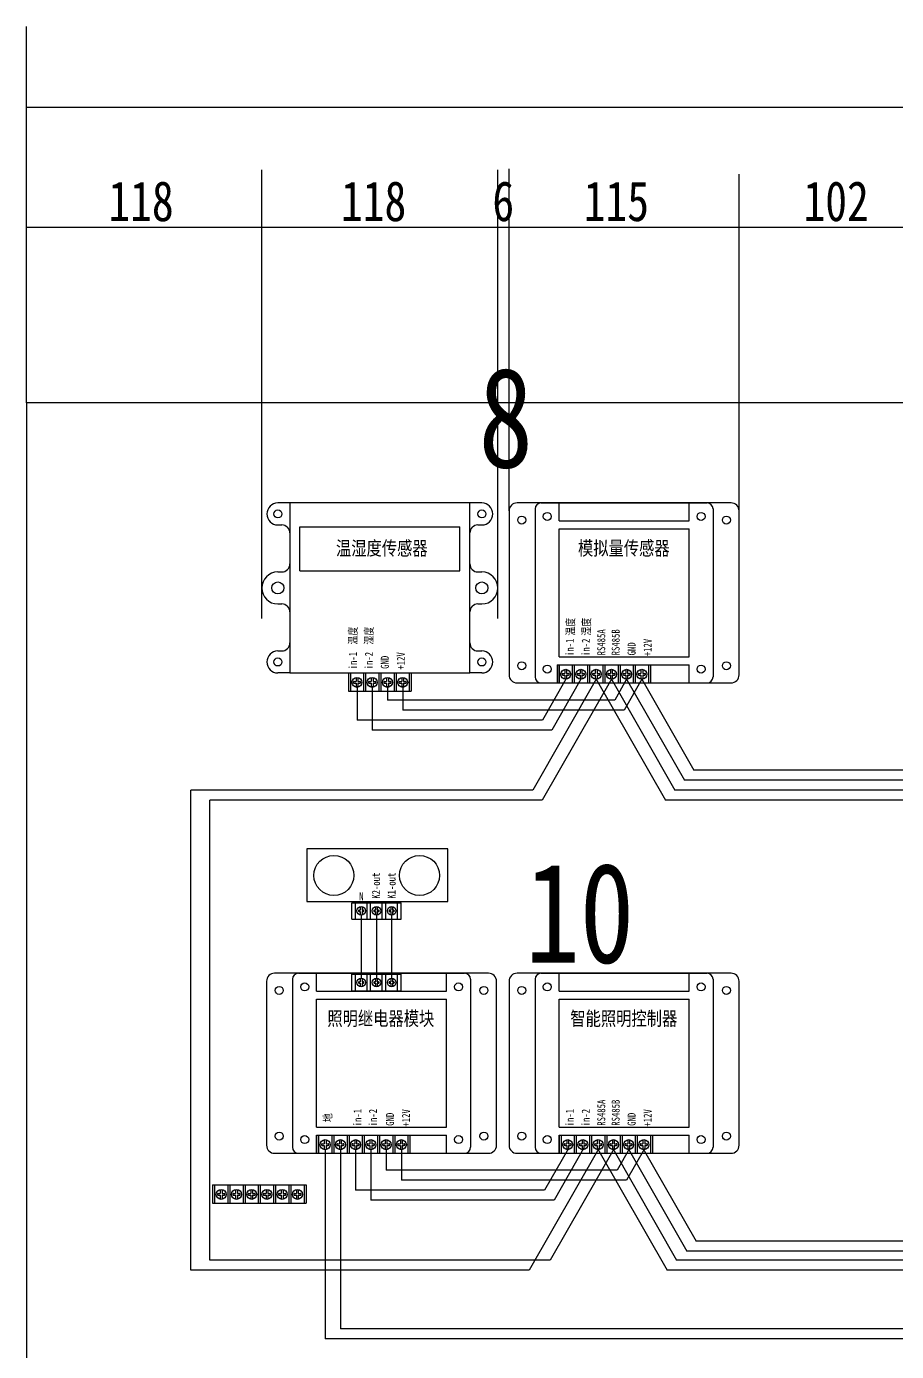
# Model space of a CAD drawing. Extents: x 1266371 to 1373991, y 308041 to 309598.
# Drawn here: x 1266785 to 1267220, y 308560 to 309222 of the extents above; entities that cross this region are included whole.
import ezdxf
from ezdxf.enums import TextEntityAlignment as Align

# ---------------------------------------------------------------- set-up
doc = ezdxf.new("R2010")
doc.units = 0
doc.header["$LTSCALE"] = 1000
doc.header["$MEASUREMENT"] = 0
doc.layers.get('0').update_dxf_attribs({"linetype": 'CONTINUOUS'})
doc.styles.add('-宋体', font='', dxfattribs={"width": 0.8})
doc.styles.get('-宋体').set_extended_font_data('SimSun')

msp = doc.modelspace()

# ---------------------------------------------------------------- linework, layer by layer
at = {"color": 1}
for p, q in [((1266784.74, 309034.1), (1266784.74, 309222.26)), ((1266784.74, 309181.92), (1268284.74, 309181.92)), ((1266902.42, 308926.23), (1266902.42, 309150.65)), ((1267020.41, 308926.23), (1267020.41, 309150.54)), ((1267026.01, 308980.09), (1267026.01, 309151.02)), ((1267141.01, 308980.09), (1267141.01, 309148.5)), ((1266784.74, 309121.93), (1268284.74, 309121.93)), ((1267069.61, 308895.92), (1267037.9, 308840.53)), ((1267077.19, 308895.9), (1267042.6, 308835.53)), ((1267054.4, 308895.9), (1267042.74, 308875.53)), ((1267061.97, 308895.9), (1267047.44, 308870.53)), ((1267069.61, 308895.92), (1267104.17, 308835.53)), ((1267077.19, 308895.9), (1267108.89, 308840.53)), ((1267084.81, 308895.9), (1267078.87, 308885.53)), ((1267092.43, 308895.9), (1267083.63, 308880.53)), ((1267084.81, 308895.9), (1267113.65, 308845.53)), ((1267092.43, 308895.9), (1267118.38, 308850.53)), ((1266949.99, 308892.48), (1266949.99, 308875.53)), ((1266957.59, 308892.48), (1266957.59, 308870.53)), ((1266965.24, 308892.48), (1266965.24, 308885.53)), ((1266972.88, 308892.48), (1266972.88, 308880.53)), ((1267078.87, 308885.53), (1266965.24, 308885.53)), ((1267042.74, 308875.53), (1266949.99, 308875.53)), ((1267083.63, 308880.53), (1266972.88, 308880.53)), ((1267047.44, 308870.53), (1266957.59, 308870.53)), ((1268162.35, 308850.53), (1267118.38, 308850.53)), ((1268152.95, 308845.53), (1267113.65, 308845.53)), ((1267037.9, 308840.53), (1266866.98, 308840.53)), ((1266866.98, 308600.54), (1266866.98, 308840.53)), ((1267042.6, 308835.53), (1266876.45, 308835.53)), ((1266876.45, 308605.54), (1266876.45, 308835.53)), ((1267369.5, 308835.53), (1267104.17, 308835.53)), ((1267380.01, 308840.53), (1267108.89, 308840.53)), ((1266952.07, 308778.03), (1266952.07, 308746.49)), ((1266959.7, 308778.03), (1266959.7, 308746.49)), ((1266967.32, 308778.03), (1266967.32, 308746.49)), ((1266949.3, 308660.75), (1266949.3, 308640.54)), ((1266956.92, 308660.75), (1266956.92, 308635.54)), ((1266964.54, 308660.75), (1266964.54, 308650.54)), ((1266972.16, 308660.75), (1266972.16, 308645.54)), ((1267070.93, 308661.36), (1267036.12, 308600.54)), ((1267055.71, 308661.36), (1267043.79, 308640.54)), ((1267078.56, 308661.36), (1267046.6, 308605.54)), ((1267063.31, 308661.36), (1267048.53, 308635.54)), ((1267070.23, 308661.36), (1267105.04, 308600.54)), ((1267077.86, 308661.36), (1267109.81, 308605.54)), ((1267086.18, 308661.36), (1267079.99, 308650.54)), ((1267093.74, 308661.26), (1267084.75, 308645.54)), ((1267085.49, 308661.36), (1267114.87, 308610.04)), ((1267093.14, 308661.26), (1267119.59, 308615.04)), ((1267079.99, 308650.54), (1266964.54, 308650.54)), ((1267084.75, 308645.54), (1266972.16, 308645.54)), ((1267043.79, 308640.54), (1266949.3, 308640.54)), ((1267048.53, 308635.54), (1266956.92, 308635.54)), ((1268134.06, 308610.04), (1267114.87, 308610.04)), ((1268143.46, 308615.04), (1267119.59, 308615.04)), ((1267046.6, 308605.54), (1266876.45, 308605.54)), ((1267451.82, 308605.54), (1267109.81, 308605.54)), ((1267036.12, 308600.54), (1266866.98, 308600.54)), ((1267441.36, 308600.54), (1267105.04, 308600.54))]:
    msp.add_line(p, q, dxfattribs=at)
for p, q in [((1266916.41, 308984.06), (1266910.41, 308984.06)), ((1267012.41, 308984.06), (1267006.41, 308984.06)), ((1267039.01, 308981.09), (1267039.01, 308928.61)), ((1267042.01, 308984.09), (1267125.01, 308984.09)), ((1267051.01, 308975.09), (1267051.01, 308984.09)), ((1267116.01, 308975.09), (1267116.01, 308984.09)), ((1267128.01, 308981.09), (1267128.01, 308922.09)), ((1267051.01, 308975.09), (1267116.01, 308975.09)), ((1266910.41, 308973.06), (1266912.41, 308973.06)), ((1266921.41, 308972.06), (1267001.41, 308972.06)), ((1266921.41, 308950.06), (1266921.41, 308972.06)), ((1267001.41, 308950.06), (1267001.41, 308972.06)), ((1267010.41, 308973.06), (1267012.41, 308973.06)), ((1267051.01, 308971.09), (1267116.01, 308971.09)), ((1267051.01, 308907.1), (1267051.01, 308971.09)), ((1267116.01, 308907.1), (1267116.01, 308971.09)), ((1267039.01, 308956.12), (1267039.01, 308897.1)), ((1267128.01, 308955.7), (1267128.01, 308897.1)), ((1266910.41, 308949.56), (1266912.41, 308949.56)), ((1266921.41, 308950.06), (1267001.41, 308950.06)), ((1267010.41, 308949.56), (1267012.41, 308949.56)), ((1266910.41, 308933.56), (1266912.41, 308933.56)), ((1267010.41, 308933.56), (1267012.41, 308933.56)), ((1266910.41, 308910.06), (1266912.41, 308910.06)), ((1267010.41, 308910.06), (1267012.41, 308910.06)), ((1267050.01, 308903.1), (1267096.73, 308903.1)), ((1267050.01, 308903.1), (1267050.01, 308894.1)), ((1267051.01, 308907.1), (1267116.01, 308907.1)), ((1267051.01, 308894.09), (1267051.01, 308903.1)), ((1267051.01, 308903.1), (1267116.01, 308903.1)), ((1267051.01, 308903.1), (1267051.01, 308894.1)), ((1267053.87, 308900.89), (1267053.87, 308898.81)), ((1267054.77, 308900.89), (1267054.77, 308898.81)), ((1267057.63, 308903.1), (1267057.63, 308894.1)), ((1267058.63, 308903.1), (1267058.63, 308894.1)), ((1267061.49, 308900.89), (1267061.49, 308898.81)), ((1267062.39, 308900.89), (1267062.39, 308898.81)), ((1267065.25, 308903.1), (1267065.25, 308894.1)), ((1267066.25, 308903.1), (1267066.25, 308894.1)), ((1267069.11, 308900.89), (1267069.11, 308898.81)), ((1267070.01, 308900.89), (1267070.01, 308898.81)), ((1267072.87, 308903.1), (1267072.87, 308894.1)), ((1267073.87, 308903.1), (1267073.87, 308894.1)), ((1267076.73, 308900.89), (1267076.73, 308898.81)), ((1267077.63, 308900.89), (1267077.63, 308898.81)), ((1267080.49, 308903.1), (1267080.49, 308894.1)), ((1267081.49, 308903.1), (1267081.49, 308894.1)), ((1267084.35, 308900.89), (1267084.35, 308898.81)), ((1267085.25, 308900.89), (1267085.25, 308898.81)), ((1267088.11, 308903.1), (1267088.11, 308894.1)), ((1267089.11, 308903.1), (1267089.11, 308894.1)), ((1267091.97, 308900.89), (1267091.97, 308898.81)), ((1267092.87, 308900.89), (1267092.87, 308898.81)), ((1267095.73, 308903.1), (1267095.73, 308894.1)), ((1267096.73, 308903.1), (1267096.73, 308894.1)), ((1267116.01, 308894.09), (1267116.01, 308903.1)), ((1266916.41, 308899.06), (1266910.41, 308899.06)), ((1266945.66, 308899.06), (1266977.14, 308899.06)), ((1266945.66, 308899.06), (1266945.66, 308890.06)), ((1266946.66, 308899.06), (1266946.66, 308890.06)), ((1266948.5, 308894.77), (1266949.52, 308894.77)), ((1266948.5, 308894), (1266949.52, 308894)), ((1266949.52, 308896.85), (1266949.52, 308894.77)), ((1266949.52, 308894), (1266949.52, 308891.9)), ((1266950.42, 308896.85), (1266950.42, 308894.77)), ((1266950.42, 308894.77), (1266951.43, 308894.77)), ((1266950.42, 308894), (1266950.42, 308891.9)), ((1266950.42, 308894), (1266951.45, 308894)), ((1266953.28, 308899.06), (1266953.28, 308890.06)), ((1266954.28, 308899.06), (1266954.28, 308890.06)), ((1266956.12, 308894.77), (1266957.14, 308894.77)), ((1266956.12, 308894), (1266957.14, 308894)), ((1266957.14, 308896.85), (1266957.14, 308894.77)), ((1266957.14, 308894), (1266957.14, 308891.9)), ((1266958.04, 308896.85), (1266958.04, 308894.77)), ((1266958.04, 308894.77), (1266959.05, 308894.77)), ((1266958.04, 308894), (1266958.04, 308891.9)), ((1266958.04, 308894), (1266959.07, 308894)), ((1266960.9, 308899.06), (1266960.9, 308890.06)), ((1266961.9, 308899.06), (1266961.9, 308890.06)), ((1266963.74, 308894.77), (1266964.76, 308894.77)), ((1266963.74, 308894), (1266964.76, 308894)), ((1266964.76, 308896.85), (1266964.76, 308894.77)), ((1266964.76, 308894), (1266964.76, 308891.9)), ((1266965.66, 308896.85), (1266965.66, 308894.77)), ((1266965.66, 308894.77), (1266966.67, 308894.77)), ((1266965.66, 308894), (1266965.66, 308891.9)), ((1266965.66, 308894), (1266966.69, 308894)), ((1266968.52, 308899.06), (1266968.52, 308890.06)), ((1266969.52, 308899.06), (1266969.52, 308890.06)), ((1266971.36, 308894.77), (1266972.38, 308894.77)), ((1266971.36, 308894), (1266972.38, 308894)), ((1266972.38, 308896.85), (1266972.38, 308894.77)), ((1266972.38, 308894), (1266972.38, 308891.9)), ((1266973.28, 308896.85), (1266973.28, 308894.77)), ((1266973.28, 308894.77), (1266974.29, 308894.77)), ((1266973.28, 308894), (1266973.28, 308891.9)), ((1266973.28, 308894), (1266974.31, 308894)), ((1266976.14, 308899.06), (1266976.14, 308890.06)), ((1266977.14, 308899.06), (1266977.14, 308890.06)), ((1267012.41, 308899.06), (1267006.27, 308899.06)), ((1267042.01, 308894.1), (1267125.01, 308894.1)), ((1267050.01, 308894.1), (1267096.73, 308894.1)), ((1267052.85, 308898.81), (1267053.87, 308898.81)), ((1267052.85, 308898.04), (1267053.87, 308898.04)), ((1267053.87, 308898.04), (1267053.87, 308895.94)), ((1267054.77, 308898.81), (1267055.78, 308898.81)), ((1267054.77, 308898.04), (1267054.77, 308895.94)), ((1267054.77, 308898.04), (1267055.8, 308898.04)), ((1267060.47, 308898.81), (1267061.49, 308898.81)), ((1267060.47, 308898.04), (1267061.49, 308898.04)), ((1267061.49, 308898.04), (1267061.49, 308895.94)), ((1267062.39, 308898.81), (1267063.4, 308898.81)), ((1267062.39, 308898.04), (1267062.39, 308895.94)), ((1267062.39, 308898.04), (1267063.42, 308898.04)), ((1267068.09, 308898.81), (1267069.11, 308898.81)), ((1267068.09, 308898.04), (1267069.11, 308898.04)), ((1267069.11, 308898.04), (1267069.11, 308895.94)), ((1267070.01, 308898.81), (1267071.02, 308898.81)), ((1267070.01, 308898.04), (1267070.01, 308895.94)), ((1267070.01, 308898.04), (1267071.04, 308898.04)), ((1267075.71, 308898.81), (1267076.73, 308898.81)), ((1267075.71, 308898.04), (1267076.73, 308898.04)), ((1267076.73, 308898.04), (1267076.73, 308895.94)), ((1267077.63, 308898.81), (1267078.64, 308898.81)), ((1267077.63, 308898.04), (1267077.63, 308895.94)), ((1267077.63, 308898.04), (1267078.66, 308898.04)), ((1267083.33, 308898.81), (1267084.35, 308898.81)), ((1267083.33, 308898.04), (1267084.35, 308898.04)), ((1267084.35, 308898.04), (1267084.35, 308895.94)), ((1267085.25, 308898.81), (1267086.26, 308898.81)), ((1267085.25, 308898.04), (1267085.25, 308895.94)), ((1267085.25, 308898.04), (1267086.28, 308898.04)), ((1267090.95, 308898.81), (1267091.97, 308898.81)), ((1267090.95, 308898.04), (1267091.97, 308898.04)), ((1267091.97, 308898.04), (1267091.97, 308895.94)), ((1267092.87, 308898.81), (1267093.88, 308898.81)), ((1267092.87, 308898.04), (1267092.87, 308895.94)), ((1267092.87, 308898.04), (1267093.9, 308898.04)), ((1266945.66, 308890.06), (1266977.14, 308890.06)), ((1266947.37, 308776.05), (1266947.37, 308784.24)), ((1266947.37, 308784.24), (1266972.03, 308784.24)), ((1266949.17, 308776.05), (1266949.17, 308784.24)), ((1266951.61, 308782.23), (1266951.61, 308780.54)), ((1266952.51, 308782.23), (1266952.51, 308780.54)), ((1266954.99, 308776.05), (1266954.99, 308784.24)), ((1266956.79, 308776.05), (1266956.79, 308784.24)), ((1266959.25, 308782.23), (1266959.25, 308780.54)), ((1266960.14, 308782.23), (1266960.14, 308780.54)), ((1266962.61, 308776.05), (1266962.61, 308784.24)), ((1266964.41, 308776.05), (1266964.41, 308784.24)), ((1266966.87, 308782.23), (1266966.87, 308780.54)), ((1266967.77, 308782.23), (1266967.77, 308780.54)), ((1266970.23, 308776.05), (1266970.23, 308784.24)), ((1266972.03, 308776.05), (1266972.03, 308784.24)), ((1266947.37, 308776.05), (1266972.03, 308776.05)), ((1266951.09, 308780.54), (1266951.61, 308780.54)), ((1266951.09, 308779.77), (1266951.61, 308779.77)), ((1266951.61, 308779.77), (1266951.61, 308778.06)), ((1266952.51, 308780.54), (1266953.02, 308780.54)), ((1266952.51, 308779.77), (1266952.51, 308778.06)), ((1266952.51, 308779.77), (1266953.04, 308779.77)), ((1266958.73, 308780.54), (1266959.25, 308780.54)), ((1266958.73, 308779.77), (1266959.25, 308779.77)), ((1266959.25, 308779.77), (1266959.25, 308778.06)), ((1266960.14, 308780.54), (1266960.66, 308780.54)), ((1266960.14, 308779.77), (1266960.14, 308778.06)), ((1266960.14, 308779.77), (1266960.67, 308779.77)), ((1266966.35, 308780.54), (1266966.87, 308780.54)), ((1266966.35, 308779.77), (1266966.87, 308779.77)), ((1266966.87, 308779.77), (1266966.87, 308778.06)), ((1266967.77, 308780.54), (1266968.28, 308780.54)), ((1266967.77, 308779.77), (1266967.77, 308778.06)), ((1266967.77, 308779.77), (1266968.3, 308779.77)), ((1266920.75, 308748.94), (1267003.75, 308748.94)), ((1266929.75, 308739.94), (1266929.75, 308748.94)), ((1266947.37, 308740.23), (1266947.37, 308748.42)), ((1266947.37, 308748.42), (1266972.03, 308748.42)), ((1266949.17, 308740.23), (1266949.17, 308748.42)), ((1266954.99, 308740.23), (1266954.99, 308748.42)), ((1266956.79, 308740.23), (1266956.79, 308748.42)), ((1266962.61, 308740.23), (1266962.61, 308748.42)), ((1266964.41, 308740.23), (1266964.41, 308748.42)), ((1266970.23, 308740.23), (1266970.23, 308748.42)), ((1266972.03, 308740.23), (1266972.03, 308748.42)), ((1266994.75, 308739.94), (1266994.75, 308748.94)), ((1267042.01, 308748.94), (1267125.01, 308748.94)), ((1267051.01, 308739.94), (1267051.01, 308748.94)), ((1267116.01, 308739.94), (1267116.01, 308748.94)), ((1266917.75, 308745.94), (1266917.75, 308693.46)), ((1266951.09, 308744.73), (1266951.61, 308744.73)), ((1266951.09, 308743.95), (1266951.61, 308743.95)), ((1266951.61, 308746.41), (1266951.61, 308744.73)), ((1266951.61, 308743.95), (1266951.61, 308742.24)), ((1266952.51, 308746.42), (1266952.51, 308744.73)), ((1266952.51, 308744.73), (1266953.02, 308744.73)), ((1266952.51, 308743.95), (1266952.51, 308742.24)), ((1266952.51, 308743.95), (1266953.04, 308743.95)), ((1266958.73, 308744.73), (1266959.25, 308744.73)), ((1266958.73, 308743.95), (1266959.25, 308743.95)), ((1266959.25, 308746.41), (1266959.25, 308744.73)), ((1266959.25, 308743.95), (1266959.25, 308742.24)), ((1266960.14, 308746.42), (1266960.14, 308744.73)), ((1266960.14, 308744.73), (1266960.66, 308744.73)), ((1266960.14, 308743.95), (1266960.14, 308742.24)), ((1266960.14, 308743.95), (1266960.67, 308743.95)), ((1266966.35, 308744.73), (1266966.87, 308744.73)), ((1266966.35, 308743.95), (1266966.87, 308743.95)), ((1266966.87, 308746.41), (1266966.87, 308744.73)), ((1266966.87, 308743.95), (1266966.87, 308742.24)), ((1266967.77, 308746.42), (1266967.77, 308744.73)), ((1266967.77, 308744.73), (1266968.28, 308744.73)), ((1266967.77, 308743.95), (1266967.77, 308742.24)), ((1266967.77, 308743.95), (1266968.3, 308743.95)), ((1267006.75, 308745.94), (1267006.75, 308686.94)), ((1267039.01, 308745.94), (1267039.01, 308693.46)), ((1267128.01, 308745.94), (1267128.01, 308686.94)), ((1266929.75, 308739.94), (1266994.75, 308739.94)), ((1266929.75, 308671.94), (1266929.75, 308735.94)), ((1266929.75, 308735.94), (1266994.75, 308735.94)), ((1266947.37, 308740.23), (1266972.03, 308740.23)), ((1266994.75, 308671.94), (1266994.75, 308735.94)), ((1267051.01, 308739.94), (1267116.01, 308739.94)), ((1267051.01, 308671.94), (1267051.01, 308735.94)), ((1267051.01, 308735.94), (1267116.01, 308735.94)), ((1267116.01, 308671.94), (1267116.01, 308735.94)), ((1266917.75, 308720.97), (1266917.75, 308661.94)), ((1267006.75, 308720.55), (1267006.75, 308661.94)), ((1267039.01, 308720.97), (1267039.01, 308661.94)), ((1267128.01, 308720.55), (1267128.01, 308661.94)), ((1266929.75, 308671.94), (1266994.75, 308671.94)), ((1267051.01, 308671.94), (1267116.01, 308671.94)), ((1266929.75, 308658.94), (1266929.75, 308667.94)), ((1266929.75, 308667.94), (1266994.75, 308667.94)), ((1266929.75, 308667.94), (1266976.47, 308667.94)), ((1266929.75, 308667.94), (1266929.75, 308658.94)), ((1266929.75, 308667.94), (1266976.47, 308667.94)), ((1266929.75, 308667.94), (1266929.75, 308658.94)), ((1266930.75, 308667.94), (1266930.75, 308658.94)), ((1266930.75, 308667.94), (1266930.75, 308658.94)), ((1266932.58, 308662.88), (1266933.6, 308662.88)), ((1266932.58, 308662.88), (1266933.6, 308662.88)), ((1266932.59, 308663.66), (1266933.6, 308663.66)), ((1266932.59, 308663.66), (1266933.6, 308663.66)), ((1266933.6, 308665.73), (1266933.6, 308663.66)), ((1266933.6, 308665.73), (1266933.6, 308663.66)), ((1266933.6, 308662.88), (1266933.6, 308660.79)), ((1266933.6, 308662.88), (1266933.6, 308660.79)), ((1266934.5, 308665.73), (1266934.5, 308663.66)), ((1266934.5, 308665.73), (1266934.5, 308663.66)), ((1266934.5, 308663.66), (1266935.52, 308663.66)), ((1266934.5, 308663.66), (1266935.52, 308663.66)), ((1266934.5, 308662.88), (1266934.5, 308660.79)), ((1266934.5, 308662.88), (1266935.53, 308662.88)), ((1266934.5, 308662.88), (1266934.5, 308660.79)), ((1266934.5, 308662.88), (1266935.53, 308662.88)), ((1266937.37, 308667.94), (1266937.37, 308658.94)), ((1266937.37, 308667.94), (1266937.37, 308658.94)), ((1266938.37, 308667.94), (1266938.37, 308658.94)), ((1266938.37, 308667.94), (1266938.37, 308658.94)), ((1266940.2, 308662.88), (1266941.22, 308662.88)), ((1266940.2, 308662.88), (1266941.22, 308662.88)), ((1266940.21, 308663.66), (1266941.22, 308663.66)), ((1266940.21, 308663.66), (1266941.22, 308663.66)), ((1266941.22, 308665.73), (1266941.22, 308663.66)), ((1266941.22, 308665.73), (1266941.22, 308663.66)), ((1266941.22, 308662.88), (1266941.22, 308660.79)), ((1266941.22, 308662.88), (1266941.22, 308660.79)), ((1266942.12, 308665.73), (1266942.12, 308663.66)), ((1266942.12, 308665.73), (1266942.12, 308663.66)), ((1266942.12, 308663.66), (1266943.14, 308663.66)), ((1266942.12, 308663.66), (1266943.14, 308663.66)), ((1266942.12, 308662.88), (1266942.12, 308660.79)), ((1266942.12, 308662.88), (1266943.15, 308662.88)), ((1266942.12, 308662.88), (1266942.12, 308660.79)), ((1266942.12, 308662.88), (1266943.15, 308662.88)), ((1266944.99, 308667.94), (1266944.99, 308658.94)), ((1266944.99, 308667.94), (1266944.99, 308658.94)), ((1266945.99, 308667.94), (1266945.99, 308658.94)), ((1266945.99, 308667.94), (1266945.99, 308658.94)), ((1266947.82, 308662.88), (1266948.84, 308662.88)), ((1266947.82, 308662.88), (1266948.84, 308662.88)), ((1266947.83, 308663.66), (1266948.84, 308663.66)), ((1266947.83, 308663.66), (1266948.84, 308663.66)), ((1266948.84, 308665.73), (1266948.84, 308663.66)), ((1266948.84, 308665.73), (1266948.84, 308663.66)), ((1266948.84, 308662.88), (1266948.84, 308660.79)), ((1266948.84, 308662.88), (1266948.84, 308660.79)), ((1266949.74, 308665.73), (1266949.74, 308663.66)), ((1266949.74, 308665.73), (1266949.74, 308663.66)), ((1266949.74, 308663.66), (1266950.76, 308663.66)), ((1266949.74, 308663.66), (1266950.76, 308663.66)), ((1266949.74, 308662.88), (1266949.74, 308660.79)), ((1266949.74, 308662.88), (1266950.77, 308662.88)), ((1266949.74, 308662.88), (1266949.74, 308660.79)), ((1266949.74, 308662.88), (1266950.77, 308662.88)), ((1266952.61, 308667.94), (1266952.61, 308658.94)), ((1266952.61, 308667.94), (1266952.61, 308658.94)), ((1266953.61, 308667.94), (1266953.61, 308658.94)), ((1266953.61, 308667.94), (1266953.61, 308658.94)), ((1266955.44, 308662.88), (1266956.46, 308662.88)), ((1266955.44, 308662.88), (1266956.46, 308662.88)), ((1266955.45, 308663.66), (1266956.46, 308663.66)), ((1266955.45, 308663.66), (1266956.46, 308663.66)), ((1266956.46, 308665.73), (1266956.46, 308663.66)), ((1266956.46, 308665.73), (1266956.46, 308663.66)), ((1266956.46, 308662.88), (1266956.46, 308660.79)), ((1266956.46, 308662.88), (1266956.46, 308660.79)), ((1266957.36, 308665.73), (1266957.36, 308663.66)), ((1266957.36, 308665.73), (1266957.36, 308663.66)), ((1266957.36, 308663.66), (1266958.38, 308663.66)), ((1266957.36, 308663.66), (1266958.38, 308663.66)), ((1266957.36, 308662.88), (1266957.36, 308660.79)), ((1266957.36, 308662.88), (1266958.39, 308662.88)), ((1266957.36, 308662.88), (1266957.36, 308660.79)), ((1266957.36, 308662.88), (1266958.39, 308662.88)), ((1266960.23, 308667.94), (1266960.23, 308658.94)), ((1266960.23, 308667.94), (1266960.23, 308658.94)), ((1266961.23, 308667.94), (1266961.23, 308658.94)), ((1266961.23, 308667.94), (1266961.23, 308658.94)), ((1266963.06, 308662.88), (1266964.08, 308662.88)), ((1266963.06, 308662.88), (1266964.08, 308662.88)), ((1266963.07, 308663.66), (1266964.08, 308663.66)), ((1266963.07, 308663.66), (1266964.08, 308663.66)), ((1266964.08, 308665.73), (1266964.08, 308663.66)), ((1266964.08, 308665.73), (1266964.08, 308663.66)), ((1266964.08, 308662.88), (1266964.08, 308660.79)), ((1266964.08, 308662.88), (1266964.08, 308660.79)), ((1266964.98, 308665.73), (1266964.98, 308663.66)), ((1266964.98, 308665.73), (1266964.98, 308663.66)), ((1266964.98, 308663.66), (1266966, 308663.66)), ((1266964.98, 308663.66), (1266966, 308663.66)), ((1266964.98, 308662.88), (1266964.98, 308660.79)), ((1266964.98, 308662.88), (1266966.01, 308662.88)), ((1266964.98, 308662.88), (1266964.98, 308660.79)), ((1266964.98, 308662.88), (1266966.01, 308662.88)), ((1266967.85, 308667.94), (1266967.85, 308658.94)), ((1266967.85, 308667.94), (1266967.85, 308658.94)), ((1266968.85, 308667.94), (1266968.85, 308658.94)), ((1266968.85, 308667.94), (1266968.85, 308658.94)), ((1266970.68, 308662.88), (1266971.7, 308662.88)), ((1266970.68, 308662.88), (1266971.7, 308662.88)), ((1266970.69, 308663.66), (1266971.7, 308663.66)), ((1266970.69, 308663.66), (1266971.7, 308663.66)), ((1266971.7, 308665.73), (1266971.7, 308663.66)), ((1266971.7, 308665.73), (1266971.7, 308663.66)), ((1266971.7, 308662.88), (1266971.7, 308660.79)), ((1266971.7, 308662.88), (1266971.7, 308660.79)), ((1266972.6, 308665.73), (1266972.6, 308663.66)), ((1266972.6, 308665.73), (1266972.6, 308663.66)), ((1266972.6, 308663.66), (1266973.62, 308663.66)), ((1266972.6, 308663.66), (1266973.62, 308663.66)), ((1266972.6, 308662.88), (1266972.6, 308660.79)), ((1266972.6, 308662.88), (1266973.63, 308662.88)), ((1266972.6, 308662.88), (1266972.6, 308660.79)), ((1266972.6, 308662.88), (1266973.63, 308662.88)), ((1266975.47, 308667.94), (1266975.47, 308658.94)), ((1266975.47, 308667.94), (1266975.47, 308658.94)), ((1266976.47, 308667.94), (1266976.47, 308658.94)), ((1266976.47, 308667.94), (1266976.47, 308658.94)), ((1266994.75, 308658.94), (1266994.75, 308667.94)), ((1267051.01, 308658.94), (1267051.01, 308667.94)), ((1267051.01, 308667.94), (1267116.01, 308667.94)), ((1267051.01, 308667.94), (1267097.73, 308667.94)), ((1267051.01, 308667.94), (1267051.01, 308658.94)), ((1267051.01, 308667.94), (1267097.73, 308667.94)), ((1267051.01, 308667.94), (1267051.01, 308658.94)), ((1267052.01, 308667.94), (1267052.01, 308658.94)), ((1267052.01, 308667.94), (1267052.01, 308658.94)), ((1267053.85, 308663.66), (1267054.87, 308663.66)), ((1267053.85, 308663.66), (1267054.87, 308663.66)), ((1267053.85, 308662.88), (1267054.87, 308662.88)), ((1267053.85, 308662.88), (1267054.87, 308662.88)), ((1267054.87, 308665.73), (1267054.87, 308663.66)), ((1267054.87, 308665.73), (1267054.87, 308663.66)), ((1267054.87, 308662.88), (1267054.87, 308660.79)), ((1267054.87, 308662.88), (1267054.87, 308660.79)), ((1267055.77, 308665.73), (1267055.77, 308663.66)), ((1267055.77, 308665.73), (1267055.77, 308663.66)), ((1267055.77, 308663.66), (1267056.78, 308663.66)), ((1267055.77, 308663.66), (1267056.78, 308663.66)), ((1267055.77, 308662.88), (1267055.77, 308660.79)), ((1267055.77, 308662.88), (1267056.8, 308662.88)), ((1267055.77, 308662.88), (1267055.77, 308660.79)), ((1267055.77, 308662.88), (1267056.8, 308662.88)), ((1267058.63, 308667.94), (1267058.63, 308658.94)), ((1267058.63, 308667.94), (1267058.63, 308658.94)), ((1267059.63, 308667.94), (1267059.63, 308658.94)), ((1267059.63, 308667.94), (1267059.63, 308658.94)), ((1267061.47, 308663.66), (1267062.49, 308663.66)), ((1267061.47, 308663.66), (1267062.49, 308663.66)), ((1267061.47, 308662.88), (1267062.49, 308662.88)), ((1267061.47, 308662.88), (1267062.49, 308662.88)), ((1267062.49, 308665.73), (1267062.49, 308663.66)), ((1267062.49, 308665.73), (1267062.49, 308663.66)), ((1267062.49, 308662.88), (1267062.49, 308660.79)), ((1267062.49, 308662.88), (1267062.49, 308660.79)), ((1267063.39, 308665.73), (1267063.39, 308663.66)), ((1267063.39, 308665.73), (1267063.39, 308663.66)), ((1267063.39, 308663.66), (1267064.4, 308663.66)), ((1267063.39, 308663.66), (1267064.4, 308663.66)), ((1267063.39, 308662.88), (1267063.39, 308660.79)), ((1267063.39, 308662.88), (1267064.42, 308662.88)), ((1267063.39, 308662.88), (1267063.39, 308660.79)), ((1267063.39, 308662.88), (1267064.42, 308662.88)), ((1267066.25, 308667.94), (1267066.25, 308658.94)), ((1267066.25, 308667.94), (1267066.25, 308658.94)), ((1267067.25, 308667.94), (1267067.25, 308658.94)), ((1267067.25, 308667.94), (1267067.25, 308658.94)), ((1267069.09, 308663.66), (1267070.11, 308663.66)), ((1267069.09, 308663.66), (1267070.11, 308663.66)), ((1267069.09, 308662.88), (1267070.11, 308662.88)), ((1267069.09, 308662.88), (1267070.11, 308662.88)), ((1267070.11, 308665.73), (1267070.11, 308663.66)), ((1267070.11, 308665.73), (1267070.11, 308663.66)), ((1267070.11, 308662.88), (1267070.11, 308660.79)), ((1267070.11, 308662.88), (1267070.11, 308660.79)), ((1267071.01, 308665.73), (1267071.01, 308663.66)), ((1267071.01, 308665.73), (1267071.01, 308663.66)), ((1267071.01, 308663.66), (1267072.02, 308663.66)), ((1267071.01, 308663.66), (1267072.02, 308663.66)), ((1267071.01, 308662.88), (1267071.01, 308660.79)), ((1267071.01, 308662.88), (1267072.04, 308662.88)), ((1267071.01, 308662.88), (1267071.01, 308660.79)), ((1267071.01, 308662.88), (1267072.04, 308662.88)), ((1267073.87, 308667.94), (1267073.87, 308658.94)), ((1267073.87, 308667.94), (1267073.87, 308658.94)), ((1267074.87, 308667.94), (1267074.87, 308658.94)), ((1267074.87, 308667.94), (1267074.87, 308658.94)), ((1267076.71, 308663.66), (1267077.73, 308663.66)), ((1267076.71, 308663.66), (1267077.73, 308663.66)), ((1267076.71, 308662.88), (1267077.73, 308662.88)), ((1267076.71, 308662.88), (1267077.73, 308662.88)), ((1267077.73, 308665.73), (1267077.73, 308663.66)), ((1267077.73, 308665.73), (1267077.73, 308663.66)), ((1267077.73, 308662.88), (1267077.73, 308660.79)), ((1267077.73, 308662.88), (1267077.73, 308660.79)), ((1267078.63, 308665.73), (1267078.63, 308663.66)), ((1267078.63, 308665.73), (1267078.63, 308663.66)), ((1267078.63, 308663.66), (1267079.64, 308663.66)), ((1267078.63, 308663.66), (1267079.64, 308663.66)), ((1267078.63, 308662.88), (1267078.63, 308660.79)), ((1267078.63, 308662.88), (1267079.66, 308662.88)), ((1267078.63, 308662.88), (1267078.63, 308660.79)), ((1267078.63, 308662.88), (1267079.66, 308662.88)), ((1267081.49, 308667.94), (1267081.49, 308658.94)), ((1267081.49, 308667.94), (1267081.49, 308658.94)), ((1267082.49, 308667.94), (1267082.49, 308658.94)), ((1267082.49, 308667.94), (1267082.49, 308658.94)), ((1267084.33, 308663.66), (1267085.35, 308663.66)), ((1267084.33, 308663.66), (1267085.35, 308663.66)), ((1267084.33, 308662.88), (1267085.35, 308662.88)), ((1267084.33, 308662.88), (1267085.35, 308662.88)), ((1267085.35, 308665.73), (1267085.35, 308663.66)), ((1267085.35, 308665.73), (1267085.35, 308663.66)), ((1267085.35, 308662.88), (1267085.35, 308660.79)), ((1267085.35, 308662.88), (1267085.35, 308660.79)), ((1267086.25, 308665.73), (1267086.25, 308663.66)), ((1267086.25, 308665.73), (1267086.25, 308663.66)), ((1267086.25, 308663.66), (1267087.26, 308663.66)), ((1267086.25, 308663.66), (1267087.26, 308663.66)), ((1267086.25, 308662.88), (1267086.25, 308660.79)), ((1267086.25, 308662.88), (1267087.28, 308662.88)), ((1267086.25, 308662.88), (1267086.25, 308660.79)), ((1267086.25, 308662.88), (1267087.28, 308662.88)), ((1267089.11, 308667.94), (1267089.11, 308658.94)), ((1267089.11, 308667.94), (1267089.11, 308658.94)), ((1267090.11, 308667.94), (1267090.11, 308658.94)), ((1267090.11, 308667.94), (1267090.11, 308658.94)), ((1267091.95, 308663.66), (1267092.97, 308663.66)), ((1267091.95, 308663.66), (1267092.97, 308663.66)), ((1267091.95, 308662.88), (1267092.97, 308662.88)), ((1267091.95, 308662.88), (1267092.97, 308662.88)), ((1267092.97, 308665.73), (1267092.97, 308663.66)), ((1267092.97, 308665.73), (1267092.97, 308663.66)), ((1267092.97, 308662.88), (1267092.97, 308660.79)), ((1267092.97, 308662.88), (1267092.97, 308660.79)), ((1267093.87, 308665.73), (1267093.87, 308663.66)), ((1267093.87, 308665.73), (1267093.87, 308663.66)), ((1267093.87, 308663.66), (1267094.88, 308663.66)), ((1267093.87, 308663.66), (1267094.88, 308663.66)), ((1267093.87, 308662.88), (1267093.87, 308660.79)), ((1267093.87, 308662.88), (1267094.9, 308662.88)), ((1267093.87, 308662.88), (1267093.87, 308660.79)), ((1267093.87, 308662.88), (1267094.9, 308662.88)), ((1267096.73, 308667.94), (1267096.73, 308658.94)), ((1267096.73, 308667.94), (1267096.73, 308658.94)), ((1267097.73, 308667.94), (1267097.73, 308658.94)), ((1267097.73, 308667.94), (1267097.73, 308658.94)), ((1267116.01, 308658.94), (1267116.01, 308667.94)), ((1266920.75, 308658.94), (1267003.75, 308658.94)), ((1266929.75, 308658.94), (1266976.47, 308658.94)), ((1266929.75, 308658.94), (1266976.47, 308658.94)), ((1266934.05, 308660.75), (1266934.05, 308566.15)), ((1266941.7, 308660.75), (1266941.7, 308571.15)), ((1267042.01, 308658.94), (1267125.01, 308658.94)), ((1267051.01, 308658.94), (1267097.73, 308658.94)), ((1267051.01, 308658.94), (1267097.73, 308658.94)), ((1266877.79, 308643.1), (1266924.51, 308643.1)), ((1266877.79, 308643.1), (1266877.79, 308634.1)), ((1266877.79, 308643.1), (1266924.51, 308643.1)), ((1266877.79, 308643.1), (1266877.79, 308634.1)), ((1266878.79, 308643.1), (1266878.79, 308634.1)), ((1266878.79, 308643.1), (1266878.79, 308634.1)), ((1266885.41, 308643.1), (1266885.41, 308634.1)), ((1266885.41, 308643.1), (1266885.41, 308634.1)), ((1266886.41, 308643.1), (1266886.41, 308634.1)), ((1266886.41, 308643.1), (1266886.41, 308634.1)), ((1266893.03, 308643.1), (1266893.03, 308634.1)), ((1266893.03, 308643.1), (1266893.03, 308634.1)), ((1266894.03, 308643.1), (1266894.03, 308634.1)), ((1266894.03, 308643.1), (1266894.03, 308634.1)), ((1266900.65, 308643.1), (1266900.65, 308634.1)), ((1266900.65, 308643.1), (1266900.65, 308634.1)), ((1266901.65, 308643.1), (1266901.65, 308634.1)), ((1266901.65, 308643.1), (1266901.65, 308634.1)), ((1266908.27, 308643.1), (1266908.27, 308634.1)), ((1266908.27, 308643.1), (1266908.27, 308634.1)), ((1266909.27, 308643.1), (1266909.27, 308634.1)), ((1266909.27, 308643.1), (1266909.27, 308634.1)), ((1266915.89, 308643.1), (1266915.89, 308634.1)), ((1266915.89, 308643.1), (1266915.89, 308634.1)), ((1266916.89, 308643.1), (1266916.89, 308634.1)), ((1266916.89, 308643.1), (1266916.89, 308634.1)), ((1266923.51, 308643.1), (1266923.51, 308634.1)), ((1266923.51, 308643.1), (1266923.51, 308634.1)), ((1266924.51, 308643.1), (1266924.51, 308634.1)), ((1266924.51, 308643.1), (1266924.51, 308634.1)), ((1266880.63, 308638.82), (1266881.65, 308638.82)), ((1266880.63, 308638.82), (1266881.65, 308638.82)), ((1266880.63, 308638.04), (1266881.65, 308638.04)), ((1266880.63, 308638.04), (1266881.65, 308638.04)), ((1266881.65, 308640.89), (1266881.65, 308638.82)), ((1266881.65, 308640.89), (1266881.65, 308638.82)), ((1266881.65, 308638.04), (1266881.65, 308635.95)), ((1266881.65, 308638.04), (1266881.65, 308635.95)), ((1266882.55, 308640.89), (1266882.55, 308638.82)), ((1266882.55, 308640.89), (1266882.55, 308638.82)), ((1266882.55, 308638.82), (1266883.56, 308638.82)), ((1266882.55, 308638.82), (1266883.56, 308638.82)), ((1266882.55, 308638.04), (1266882.55, 308635.95)), ((1266882.55, 308638.04), (1266883.58, 308638.04)), ((1266882.55, 308638.04), (1266882.55, 308635.95)), ((1266882.55, 308638.04), (1266883.58, 308638.04)), ((1266888.25, 308638.82), (1266889.27, 308638.82)), ((1266888.25, 308638.82), (1266889.27, 308638.82)), ((1266888.25, 308638.04), (1266889.27, 308638.04)), ((1266888.25, 308638.04), (1266889.27, 308638.04)), ((1266889.27, 308640.89), (1266889.27, 308638.82)), ((1266889.27, 308640.89), (1266889.27, 308638.82)), ((1266889.27, 308638.04), (1266889.27, 308635.95)), ((1266889.27, 308638.04), (1266889.27, 308635.95)), ((1266890.17, 308640.89), (1266890.17, 308638.82)), ((1266890.17, 308640.89), (1266890.17, 308638.82)), ((1266890.17, 308638.82), (1266891.18, 308638.82)), ((1266890.17, 308638.82), (1266891.18, 308638.82)), ((1266890.17, 308638.04), (1266890.17, 308635.95)), ((1266890.17, 308638.04), (1266891.2, 308638.04)), ((1266890.17, 308638.04), (1266890.17, 308635.95)), ((1266890.17, 308638.04), (1266891.2, 308638.04)), ((1266895.87, 308638.82), (1266896.89, 308638.82)), ((1266895.87, 308638.82), (1266896.89, 308638.82)), ((1266895.87, 308638.04), (1266896.89, 308638.04)), ((1266895.87, 308638.04), (1266896.89, 308638.04)), ((1266896.89, 308640.89), (1266896.89, 308638.82)), ((1266896.89, 308640.89), (1266896.89, 308638.82)), ((1266896.89, 308638.04), (1266896.89, 308635.95)), ((1266896.89, 308638.04), (1266896.89, 308635.95)), ((1266897.79, 308640.89), (1266897.79, 308638.82)), ((1266897.79, 308640.89), (1266897.79, 308638.82)), ((1266897.79, 308638.82), (1266898.8, 308638.82)), ((1266897.79, 308638.82), (1266898.8, 308638.82)), ((1266897.79, 308638.04), (1266897.79, 308635.95)), ((1266897.79, 308638.04), (1266898.82, 308638.04)), ((1266897.79, 308638.04), (1266897.79, 308635.95)), ((1266897.79, 308638.04), (1266898.82, 308638.04)), ((1266903.49, 308638.82), (1266904.51, 308638.82)), ((1266903.49, 308638.82), (1266904.51, 308638.82)), ((1266903.49, 308638.04), (1266904.51, 308638.04)), ((1266903.49, 308638.04), (1266904.51, 308638.04)), ((1266904.51, 308640.89), (1266904.51, 308638.82)), ((1266904.51, 308640.89), (1266904.51, 308638.82)), ((1266904.51, 308638.04), (1266904.51, 308635.95)), ((1266904.51, 308638.04), (1266904.51, 308635.95)), ((1266905.41, 308640.89), (1266905.41, 308638.82)), ((1266905.41, 308640.89), (1266905.41, 308638.82)), ((1266905.41, 308638.82), (1266906.42, 308638.82)), ((1266905.41, 308638.82), (1266906.42, 308638.82)), ((1266905.41, 308638.04), (1266905.41, 308635.95)), ((1266905.41, 308638.04), (1266906.44, 308638.04)), ((1266905.41, 308638.04), (1266905.41, 308635.95)), ((1266905.41, 308638.04), (1266906.44, 308638.04)), ((1266911.11, 308638.82), (1266912.13, 308638.82)), ((1266911.11, 308638.82), (1266912.13, 308638.82)), ((1266911.11, 308638.04), (1266912.13, 308638.04)), ((1266911.11, 308638.04), (1266912.13, 308638.04)), ((1266912.13, 308640.89), (1266912.13, 308638.82)), ((1266912.13, 308640.89), (1266912.13, 308638.82)), ((1266912.13, 308638.04), (1266912.13, 308635.95)), ((1266912.13, 308638.04), (1266912.13, 308635.95)), ((1266913.03, 308640.89), (1266913.03, 308638.82)), ((1266913.03, 308640.89), (1266913.03, 308638.82)), ((1266913.03, 308638.82), (1266914.04, 308638.82)), ((1266913.03, 308638.82), (1266914.04, 308638.82)), ((1266913.03, 308638.04), (1266913.03, 308635.95)), ((1266913.03, 308638.04), (1266914.06, 308638.04)), ((1266913.03, 308638.04), (1266913.03, 308635.95)), ((1266913.03, 308638.04), (1266914.06, 308638.04)), ((1266918.73, 308638.82), (1266919.75, 308638.82)), ((1266918.73, 308638.82), (1266919.75, 308638.82)), ((1266918.73, 308638.04), (1266919.75, 308638.04)), ((1266918.73, 308638.04), (1266919.75, 308638.04)), ((1266919.75, 308640.89), (1266919.75, 308638.82)), ((1266919.75, 308640.89), (1266919.75, 308638.82)), ((1266919.75, 308638.04), (1266919.75, 308635.95)), ((1266919.75, 308638.04), (1266919.75, 308635.95)), ((1266920.65, 308640.89), (1266920.65, 308638.82)), ((1266920.65, 308640.89), (1266920.65, 308638.82)), ((1266920.65, 308638.82), (1266921.66, 308638.82)), ((1266920.65, 308638.82), (1266921.66, 308638.82)), ((1266920.65, 308638.04), (1266920.65, 308635.95)), ((1266920.65, 308638.04), (1266921.68, 308638.04)), ((1266920.65, 308638.04), (1266920.65, 308635.95)), ((1266920.65, 308638.04), (1266921.68, 308638.04)), ((1266877.79, 308634.1), (1266924.51, 308634.1)), ((1266877.79, 308634.1), (1266924.51, 308634.1)), ((1267884.81, 308571.15), (1266941.7, 308571.15)), ((1267878.51, 308566.15), (1266934.05, 308566.15))]:
    msp.add_line(p, q)
for points in [[(1266784.74, 308114.1), (1268284.74, 308114.1), (1268284.74, 309034.1), (1266784.74, 309034.1)], [(1266916.41, 308899.06), (1267006.41, 308899.06), (1267006.41, 308984.06), (1266916.41, 308984.06)]]:
    msp.add_lwpolyline(points, close=True)
for points in [[(1267030.01, 308894.09), (1267137.01, 308894.09, 0.414214), (1267141.01, 308898.09), (1267141.01, 308980.09, 0.414214), (1267137.01, 308984.09), (1267030.01, 308984.09, 0.414214), (1267026.01, 308980.09), (1267026.01, 308898.09, 0.414214)], [(1266908.75, 308658.94), (1267015.75, 308658.94, 0.414214), (1267019.75, 308662.94), (1267019.75, 308744.94, 0.414214), (1267015.75, 308748.94), (1266908.75, 308748.94, 0.414214), (1266904.75, 308744.94), (1266904.75, 308662.94, 0.414214)], [(1267030.01, 308658.94), (1267137.01, 308658.94, 0.414214), (1267141.01, 308662.94), (1267141.01, 308744.94, 0.414214), (1267137.01, 308748.94), (1267030.01, 308748.94, 0.414214), (1267026.01, 308744.94), (1267026.01, 308662.94, 0.414214)]]:
    msp.add_lwpolyline(points, format="xyb", close=True)
at = {"color": 7}
msp.add_lwpolyline([(1266924.97, 308784.78), (1266995.44, 308784.78), (1266995.44, 308811.16), (1266924.97, 308811.16)], close=True, dxfattribs=at)
for centre, radius in [((1266910.41, 308978.56), 2), ((1267012.41, 308978.56), 2), ((1267032.36, 308975.53), 2), ((1267045.12, 308977.31), 2), ((1267122.01, 308977.31), 2), ((1267134.68, 308975.53), 2), ((1266910.41, 308941.56), 3), ((1267012.41, 308941.56), 3), ((1266910.41, 308904.56), 2), ((1267012.41, 308904.56), 2), ((1267032.36, 308902.68), 2), ((1267045.12, 308900.99), 2), ((1267054.32, 308898.41), 2.51), ((1267061.94, 308898.41), 2.51), ((1267069.56, 308898.41), 2.51), ((1267077.18, 308898.41), 2.51), ((1267084.8, 308898.41), 2.51), ((1267092.42, 308898.41), 2.51), ((1267122.01, 308900.99), 2), ((1267134.68, 308902.68), 2), ((1266949.97, 308894.38), 2.51), ((1266957.59, 308894.38), 2.51), ((1266965.21, 308894.38), 2.51), ((1266972.83, 308894.38), 2.51), ((1266952.06, 308780.15), 2.13), ((1266959.7, 308780.15), 2.13), ((1266967.32, 308780.15), 2.13), ((1266911.09, 308740.38), 2), ((1266923.85, 308742.15), 2), ((1266952.06, 308744.33), 2.13), ((1266959.7, 308744.33), 2.13), ((1266967.32, 308744.33), 2.13), ((1267000.75, 308742.15), 2), ((1267013.42, 308740.38), 2), ((1267032.36, 308740.38), 2), ((1267045.12, 308742.15), 2), ((1267122.01, 308742.15), 2), ((1267134.68, 308740.38), 2), ((1266911.09, 308667.53), 2), ((1267013.42, 308667.53), 2), ((1267032.36, 308667.53), 2), ((1267134.68, 308667.53), 2), ((1266923.85, 308665.83), 2), ((1266934.06, 308663.26), 2.51), ((1266934.06, 308663.26), 2.51), ((1266941.68, 308663.26), 2.51), ((1266941.68, 308663.26), 2.51), ((1266949.3, 308663.26), 2.51), ((1266949.3, 308663.26), 2.51), ((1266956.92, 308663.26), 2.51), ((1266956.92, 308663.26), 2.51), ((1266964.54, 308663.26), 2.51), ((1266964.54, 308663.26), 2.51), ((1266972.16, 308663.26), 2.51), ((1266972.16, 308663.26), 2.51), ((1267000.75, 308665.83), 2), ((1267045.12, 308665.83), 2), ((1267055.32, 308663.26), 2.51), ((1267055.32, 308663.26), 2.51), ((1267062.94, 308663.26), 2.51), ((1267062.94, 308663.26), 2.51), ((1267070.56, 308663.26), 2.51), ((1267070.56, 308663.26), 2.51), ((1267078.18, 308663.26), 2.51), ((1267078.18, 308663.26), 2.51), ((1267085.8, 308663.26), 2.51), ((1267085.8, 308663.26), 2.51), ((1267093.42, 308663.26), 2.51), ((1267093.42, 308663.26), 2.51), ((1267122.01, 308665.83), 2), ((1266882.1, 308638.42), 2.51), ((1266882.1, 308638.42), 2.51), ((1266889.72, 308638.42), 2.51), ((1266889.72, 308638.42), 2.51), ((1266897.34, 308638.42), 2.51), ((1266897.34, 308638.42), 2.51), ((1266904.96, 308638.42), 2.51), ((1266904.96, 308638.42), 2.51), ((1266912.58, 308638.42), 2.51), ((1266912.58, 308638.42), 2.51), ((1266920.2, 308638.42), 2.51), ((1266920.2, 308638.42), 2.51)]:
    msp.add_circle(centre, radius)
for centre in [(1266938.44, 308797.85), (1266981.25, 308797.85)]:
    msp.add_circle(centre, 10, dxfattribs=at)
for centre, radius, start, end in [((1266910.41, 308978.56), 5.5, 90, 270), ((1267012.41, 308978.56), 5.5, 270, 90), ((1267042.01, 308981.09), 3, 90, 180), ((1267125.01, 308981.09), 3, 0, 90), ((1266912.41, 308969.06), 4, 0, 90), ((1267010.41, 308969.06), 4, 90, 180), ((1266912.41, 308953.56), 4, 270, 0), ((1267010.41, 308953.56), 4, 180, 270), ((1266910.41, 308941.56), 8, 90, 270), ((1267012.41, 308941.56), 8, 270, 90), ((1266912.41, 308929.56), 4, 0, 90), ((1267010.41, 308929.56), 4, 90, 180), ((1266912.41, 308914.06), 4, 270, 0), ((1267010.41, 308914.06), 4, 180, 270), ((1266910.41, 308904.56), 5.5, 90, 270), ((1267012.41, 308904.56), 5.5, 270, 90), ((1266948.49, 308894.39), 0.388, 88.02656, 271.77366), ((1266951.44, 308894.39), 0.388, 268.22634, 91.97344), ((1266956.11, 308894.39), 0.388, 88.02656, 271.77366), ((1266959.06, 308894.39), 0.388, 268.22634, 91.97344), ((1266963.73, 308894.39), 0.388, 88.02656, 271.77366), ((1266966.68, 308894.39), 0.388, 268.22634, 91.97344), ((1266971.35, 308894.39), 0.388, 88.02656, 271.77366), ((1266974.3, 308894.39), 0.388, 268.22634, 91.97344), ((1267042.01, 308897.1), 3, 180, 270), ((1267052.84, 308898.42), 0.388, 88.02656, 271.77366), ((1267055.8, 308898.42), 0.388, 268.22634, 91.97344), ((1267060.46, 308898.42), 0.388, 88.02656, 271.77366), ((1267063.42, 308898.42), 0.388, 268.22634, 91.97344), ((1267068.08, 308898.42), 0.388, 88.02656, 271.77366), ((1267071.04, 308898.42), 0.388, 268.22634, 91.97344), ((1267075.7, 308898.42), 0.388, 88.02656, 271.77366), ((1267078.66, 308898.42), 0.388, 268.22634, 91.97344), ((1267083.32, 308898.42), 0.388, 88.02656, 271.77366), ((1267086.28, 308898.42), 0.388, 268.22634, 91.97344), ((1267090.94, 308898.42), 0.388, 88.02656, 271.77366), ((1267093.9, 308898.42), 0.388, 268.22634, 91.97344), ((1267125.01, 308897.1), 3, 270, 0), ((1266951.08, 308780.16), 0.388, 88.02656, 271.77366), ((1266953.03, 308780.16), 0.388, 268.22634, 91.97344), ((1266958.71, 308780.16), 0.388, 88.02656, 271.77366), ((1266960.67, 308780.16), 0.388, 268.22634, 91.97344), ((1266966.34, 308780.16), 0.388, 88.02656, 271.77366), ((1266968.29, 308780.16), 0.388, 268.22634, 91.97344), ((1266920.75, 308745.94), 3, 90, 180), ((1267003.75, 308745.94), 3, 0, 90), ((1267042.01, 308745.94), 3, 90, 180), ((1267125.01, 308745.94), 3, 0, 90), ((1266951.08, 308744.34), 0.388, 88.02656, 271.77366), ((1266953.03, 308744.34), 0.388, 268.22634, 91.97344), ((1266958.71, 308744.34), 0.388, 88.02656, 271.77366), ((1266960.67, 308744.34), 0.388, 268.22634, 91.97344), ((1266966.34, 308744.34), 0.388, 88.02656, 271.77366), ((1266968.29, 308744.34), 0.388, 268.22634, 91.97344), ((1266932.57, 308663.27), 0.388, 88.02656, 271.77366), ((1266932.57, 308663.27), 0.388, 88.02656, 271.77366), ((1266935.53, 308663.27), 0.388, 268.22634, 91.97344), ((1266935.53, 308663.27), 0.388, 268.22634, 91.97344), ((1266940.19, 308663.27), 0.388, 88.02656, 271.77366), ((1266940.19, 308663.27), 0.388, 88.02656, 271.77366), ((1266943.15, 308663.27), 0.388, 268.22634, 91.97344), ((1266943.15, 308663.27), 0.388, 268.22634, 91.97344), ((1266947.81, 308663.27), 0.388, 88.02656, 271.77366), ((1266947.81, 308663.27), 0.388, 88.02656, 271.77366), ((1266950.77, 308663.27), 0.388, 268.22634, 91.97344), ((1266950.77, 308663.27), 0.388, 268.22634, 91.97344), ((1266955.43, 308663.27), 0.388, 88.02656, 271.77366), ((1266955.43, 308663.27), 0.388, 88.02656, 271.77366), ((1266958.39, 308663.27), 0.388, 268.22634, 91.97344), ((1266958.39, 308663.27), 0.388, 268.22634, 91.97344), ((1266963.05, 308663.27), 0.388, 88.02656, 271.77366), ((1266963.05, 308663.27), 0.388, 88.02656, 271.77366), ((1266966.01, 308663.27), 0.388, 268.22634, 91.97344), ((1266966.01, 308663.27), 0.388, 268.22634, 91.97344), ((1266970.67, 308663.27), 0.388, 88.02656, 271.77366), ((1266970.67, 308663.27), 0.388, 88.02656, 271.77366), ((1266973.63, 308663.27), 0.388, 268.22634, 91.97344), ((1266973.63, 308663.27), 0.388, 268.22634, 91.97344), ((1267053.84, 308663.27), 0.388, 88.02656, 271.77366), ((1267053.84, 308663.27), 0.388, 88.02656, 271.77366), ((1267056.8, 308663.27), 0.388, 268.22634, 91.97344), ((1267056.8, 308663.27), 0.388, 268.22634, 91.97344), ((1267061.46, 308663.27), 0.388, 88.02656, 271.77366), ((1267061.46, 308663.27), 0.388, 88.02656, 271.77366), ((1267064.42, 308663.27), 0.388, 268.22634, 91.97344), ((1267064.42, 308663.27), 0.388, 268.22634, 91.97344), ((1267069.08, 308663.27), 0.388, 88.02656, 271.77366), ((1267069.08, 308663.27), 0.388, 88.02656, 271.77366), ((1267072.04, 308663.27), 0.388, 268.22634, 91.97344), ((1267072.04, 308663.27), 0.388, 268.22634, 91.97344), ((1267076.7, 308663.27), 0.388, 88.02656, 271.77366), ((1267076.7, 308663.27), 0.388, 88.02656, 271.77366), ((1267079.66, 308663.27), 0.388, 268.22634, 91.97344), ((1267079.66, 308663.27), 0.388, 268.22634, 91.97344), ((1267084.32, 308663.27), 0.388, 88.02656, 271.77366), ((1267084.32, 308663.27), 0.388, 88.02656, 271.77366), ((1267087.28, 308663.27), 0.388, 268.22634, 91.97344), ((1267087.28, 308663.27), 0.388, 268.22634, 91.97344), ((1267091.94, 308663.27), 0.388, 88.02656, 271.77366), ((1267091.94, 308663.27), 0.388, 88.02656, 271.77366), ((1267094.9, 308663.27), 0.388, 268.22634, 91.97344), ((1267094.9, 308663.27), 0.388, 268.22634, 91.97344), ((1266920.75, 308661.94), 3, 180, 270), ((1267003.75, 308661.94), 3, 270, 0), ((1267042.01, 308661.94), 3, 180, 270), ((1267125.01, 308661.94), 3, 270, 0), ((1266880.62, 308638.43), 0.388, 88.02656, 271.77366), ((1266880.62, 308638.43), 0.388, 88.02656, 271.77366), ((1266883.57, 308638.43), 0.388, 268.22634, 91.97344), ((1266883.57, 308638.43), 0.388, 268.22634, 91.97344), ((1266888.24, 308638.43), 0.388, 88.02656, 271.77366), ((1266888.24, 308638.43), 0.388, 88.02656, 271.77366), ((1266891.19, 308638.43), 0.388, 268.22634, 91.97344), ((1266891.19, 308638.43), 0.388, 268.22634, 91.97344), ((1266895.86, 308638.43), 0.388, 88.02656, 271.77366), ((1266895.86, 308638.43), 0.388, 88.02656, 271.77366), ((1266898.81, 308638.43), 0.388, 268.22634, 91.97344), ((1266898.81, 308638.43), 0.388, 268.22634, 91.97344), ((1266903.48, 308638.43), 0.388, 88.02656, 271.77366), ((1266903.48, 308638.43), 0.388, 88.02656, 271.77366), ((1266906.43, 308638.43), 0.388, 268.22634, 91.97344), ((1266906.43, 308638.43), 0.388, 268.22634, 91.97344), ((1266911.1, 308638.43), 0.388, 88.02656, 271.77366), ((1266911.1, 308638.43), 0.388, 88.02656, 271.77366), ((1266914.05, 308638.43), 0.388, 268.22634, 91.97344), ((1266914.05, 308638.43), 0.388, 268.22634, 91.97344), ((1266918.72, 308638.43), 0.388, 88.02656, 271.77366), ((1266918.72, 308638.43), 0.388, 88.02656, 271.77366), ((1266921.67, 308638.43), 0.388, 268.22634, 91.97344), ((1266921.67, 308638.43), 0.388, 268.22634, 91.97344)]:
    msp.add_arc(centre, radius, start, end)

# ---------------------------------------------------------------- texts
at = {"style": '-宋体', "width": 0.8}
for s, height, p in [('118', 20, (1266842.01, 309134.81)), ('118', 20, (1266958.31, 309134.81)), ('6', 20, (1267023.11, 309134.81)), ('115', 20, (1267079.66, 309134.81)), ('102', 20, (1267189.55, 309134.81)), ('8', 50, (1267024.39, 309026.36)), ('温湿度传感器', 7, (1266962.39, 308961.59)), ('模拟量传感器', 7, (1267083.39, 308961.59)), ('10', 50, (1267061.37, 308778.77)), ('N', 4, (1266952.15, 308787.49)), ('照明继电器模块', 7, (1266961.9, 308726.44)), ('智能照明控制器', 7, (1267083.39, 308726.44))]:
    msp.add_text(s, height=height, dxfattribs=at).set_placement(p, align=Align.MIDDLE)
for s, p in [('温度', (1266947.81, 308917.75)), ('湿度', (1266955.79, 308917.75)), ('温度', (1267056.58, 308922.21)), ('湿度', (1267064.55, 308922.21)), ('RS485A', (1267072.1, 308914.39)), ('RS485B', (1267079.31, 308914.39)), ('in-1', (1267056.24, 308911.92)), ('in-2', (1267064.22, 308911.92)), ('GND', (1267087.28, 308911.12)), ('+12V', (1267095.28, 308911.79)), ('in-1', (1266947.81, 308905.22)), ('in-2', (1266955.79, 308905.22)), ('GND', (1266963.9, 308904.43)), ('+12V', (1266971.9, 308905.1)), ('K2-out', (1266959.54, 308792.72)), ('K1-out', (1266967.31, 308792.72)), ('RS485A', (1267072.1, 308679.24)), ('RS485B', (1267079.31, 308679.24)), ('地', (1266935.19, 308676.76)), ('in-1', (1266950.1, 308676.76)), ('in-2', (1266957.85, 308676.76)), ('GND', (1266966.46, 308675.97)), ('+12V', (1266974.46, 308676.64)), ('in-1', (1267056.24, 308676.76)), ('in-2', (1267064.22, 308676.76)), ('GND', (1267087.28, 308675.97)), ('+12V', (1267095.28, 308676.64))]:
    msp.add_text(s, height=4, rotation=90, dxfattribs=at).set_placement(p, align=Align.MIDDLE)

doc.saveas('drawing.dxf')
